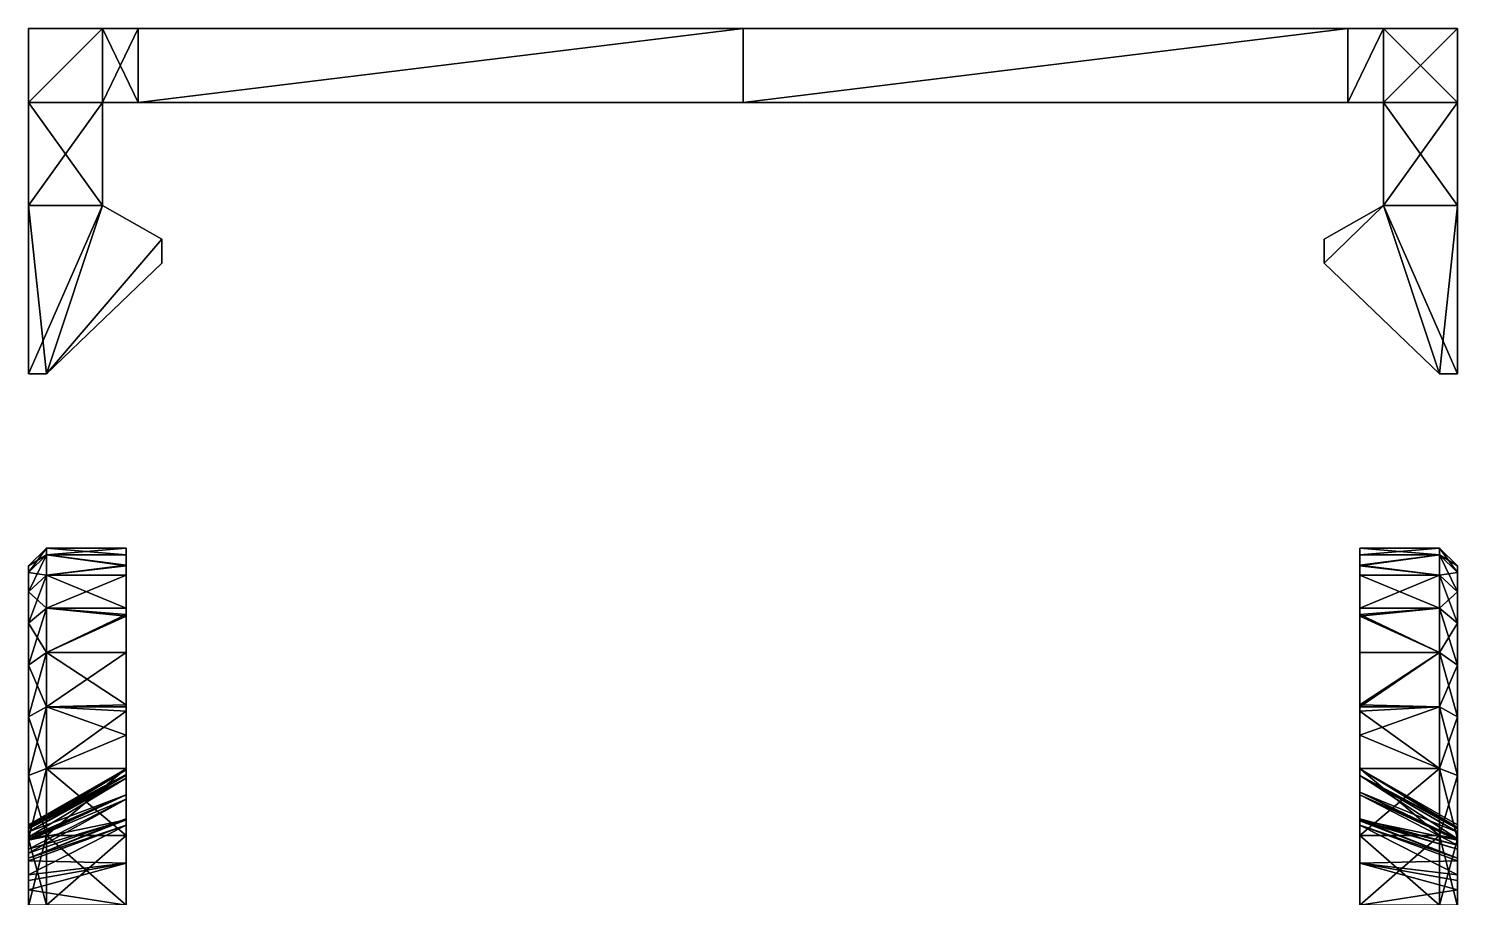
# Model space of a CAD drawing. Extents: x -12 to 12, y -22 to 14.7.
# Drawn here: x -12 to 12, y 0.13 to 14.73 of the extents above; entities that cross this region are included whole.
import ezdxf

# ---------------------------------------------------------------- set-up
doc = ezdxf.new("R2010")
doc.units = 0

msp = doc.modelspace()

# ---------------------------------------------------------------- linework, layer by layer
for points in [[(-10.76, 14.728, 6), (-10.76, 13.488, 6), (-12, 13.488, 6)], [(-10.76, 14.728, 6), (-12, 13.488, 6), (-12, 14.728, 6)], [(-12, 14.728, 9.596), (-10.76, 14.728, 9.596), (-10.76, 14.728, 6)], [(-12, 14.728, 9.596), (-10.76, 14.728, 6), (-12, 14.728, 6)], [(-12, 13.488, 9.596), (-10.76, 13.488, 9.596), (-10.76, 14.728, 9.596)], [(-12, 13.488, 9.596), (-10.76, 14.728, 9.596), (-12, 14.728, 9.596)], [(-12, 14.728, 9.596), (-12, 14.728, 6), (-12, 13.488, 6)], [(-12, 14.728, 9.596), (-12, 13.488, 6), (-12, 13.488, 9.596)], [(-10.76, 14.728, 9.596), (-10.76, 13.488, 9.596), (-10.16, 13.488, 9.596)], [(-10.76, 14.728, 9.596), (-10.16, 13.488, 9.596), (-10.16, 14.728, 9.596)], [(-10.76, 14.728, 6), (-10.76, 14.728, 9.596), (-10.16, 14.728, 9.596)], [(-10.76, 14.728, 6), (-10.16, 14.728, 9.596), (-10.16, 14.728, 6)], [(-10.16, 14.728, 6), (-10.16, 13.488, 6), (-10.76, 13.488, 6)], [(-10.16, 14.728, 6), (-10.76, 13.488, 6), (-10.76, 14.728, 6)], [(0, 14.728, 9.596), (-10.16, 14.728, 9.596), (-10.16, 14.728, 13)], [(0, 14.728, 9.596), (-10.16, 14.728, 13), (0, 14.728, 13)], [(0, 14.728, 9.596), (0, 14.728, 6), (-10.16, 14.728, 6)], [(0, 14.728, 9.596), (-10.16, 14.728, 6), (-10.16, 14.728, 9.596)], [(0, 14.728, 6), (0, 13.488, 6), (-10.16, 13.488, 6)], [(0, 14.728, 6), (-10.16, 13.488, 6), (-10.16, 14.728, 6)], [(0, 14.728, 13), (-10.16, 14.728, 13), (-10.16, 13.488, 13)], [(0, 14.728, 13), (-10.16, 13.488, 13), (0, 13.488, 13)], [(-10.16, 14.728, 13), (-10.16, 14.728, 9.596), (-10.16, 13.488, 9.596)], [(-10.16, 14.728, 13), (-10.16, 13.488, 9.596), (-10.16, 13.488, 13)], [(10.16, 14.728, 13), (10.16, 14.728, 9.596), (0, 14.728, 9.596)], [(10.16, 14.728, 13), (0, 14.728, 9.596), (0, 14.728, 13)], [(10.16, 14.728, 6), (10.16, 13.488, 6), (0, 13.488, 6)], [(10.16, 14.728, 6), (0, 13.488, 6), (0, 14.728, 6)], [(10.16, 14.728, 9.596), (10.16, 14.728, 6), (0, 14.728, 6)], [(10.16, 14.728, 9.596), (0, 14.728, 6), (0, 14.728, 9.596)], [(0, 13.488, 13), (10.16, 13.488, 13), (10.16, 14.728, 13)], [(0, 13.488, 13), (10.16, 14.728, 13), (0, 14.728, 13)], [(10.76, 14.728, 6), (10.76, 13.488, 6), (10.16, 13.488, 6)], [(10.76, 14.728, 6), (10.16, 13.488, 6), (10.16, 14.728, 6)], [(10.16, 14.728, 9.596), (10.76, 14.728, 9.596), (10.76, 14.728, 6)], [(10.16, 14.728, 9.596), (10.76, 14.728, 6), (10.16, 14.728, 6)], [(10.16, 13.488, 9.596), (10.76, 13.488, 9.596), (10.76, 14.728, 9.596)], [(10.16, 13.488, 9.596), (10.76, 14.728, 9.596), (10.16, 14.728, 9.596)], [(10.16, 13.488, 13), (10.16, 13.488, 9.596), (10.16, 14.728, 9.596)], [(10.16, 13.488, 13), (10.16, 14.728, 9.596), (10.16, 14.728, 13)], [(12, 14.728, 6), (12, 13.488, 6), (10.76, 13.488, 6)], [(12, 14.728, 6), (10.76, 13.488, 6), (10.76, 14.728, 6)], [(10.76, 14.728, 6), (10.76, 14.728, 9.596), (12, 14.728, 9.596)], [(10.76, 14.728, 6), (12, 14.728, 9.596), (12, 14.728, 6)], [(10.76, 14.728, 9.596), (10.76, 13.488, 9.596), (12, 13.488, 9.596)], [(10.76, 14.728, 9.596), (12, 13.488, 9.596), (12, 14.728, 9.596)], [(12, 13.488, 9.596), (12, 13.488, 6), (12, 14.728, 6)], [(12, 13.488, 9.596), (12, 14.728, 6), (12, 14.728, 9.596)], [(-10.76, 11.757, 9.596), (-10.76, 13.488, 9.596), (-12, 13.488, 9.596)], [(-10.76, 11.757, 9.596), (-12, 13.488, 9.596), (-12, 11.757, 9.596)], [(-10.76, 13.488, 6), (-10.76, 11.757, 6), (-12, 11.757, 6)], [(-10.76, 13.488, 6), (-12, 11.757, 6), (-12, 13.488, 6)], [(-12, 13.488, 9.596), (-12, 13.488, 6), (-12, 11.757, 6)], [(-12, 13.488, 9.596), (-12, 11.757, 6), (-12, 11.757, 9.596)], [(-10.16, 13.488, 9.596), (-10.76, 13.488, 9.596), (-10.76, 13.488, 6)], [(-10.16, 13.488, 9.596), (-10.76, 13.488, 6), (-10.16, 13.488, 6)], [(-10.76, 11.757, 9.596), (-10.76, 11.757, 6), (-10.76, 13.488, 6)], [(-10.76, 11.757, 9.596), (-10.76, 13.488, 6), (-10.76, 13.488, 9.596)], [(0, 13.488, 6), (0, 13.488, 9.596), (-10.16, 13.488, 9.596)], [(0, 13.488, 6), (-10.16, 13.488, 9.596), (-10.16, 13.488, 6)], [(-10.16, 13.488, 13), (-10.16, 13.488, 9.596), (0, 13.488, 9.596)], [(-10.16, 13.488, 13), (0, 13.488, 9.596), (0, 13.488, 13)], [(0, 13.488, 13), (0, 13.488, 9.596), (10.16, 13.488, 9.596)], [(0, 13.488, 13), (10.16, 13.488, 9.596), (10.16, 13.488, 13)], [(10.16, 13.488, 6), (10.16, 13.488, 9.596), (0, 13.488, 9.596)], [(10.16, 13.488, 6), (0, 13.488, 9.596), (0, 13.488, 6)], [(10.16, 13.488, 6), (10.76, 13.488, 6), (10.76, 13.488, 9.596)], [(10.16, 13.488, 6), (10.76, 13.488, 9.596), (10.16, 13.488, 9.596)], [(10.76, 13.488, 9.596), (10.76, 11.757, 9.596), (12, 11.757, 9.596)], [(10.76, 13.488, 9.596), (12, 11.757, 9.596), (12, 13.488, 9.596)], [(10.76, 11.757, 6), (10.76, 13.488, 6), (12, 13.488, 6)], [(10.76, 11.757, 6), (12, 13.488, 6), (12, 11.757, 6)], [(10.76, 11.757, 9.596), (10.76, 13.488, 9.596), (10.76, 13.488, 6)], [(10.76, 11.757, 9.596), (10.76, 13.488, 6), (10.76, 11.757, 6)], [(12, 13.488, 9.596), (12, 11.757, 9.596), (12, 11.757, 6)], [(12, 13.488, 9.596), (12, 11.757, 6), (12, 13.488, 6)], [(-10.76, 11.757, 9.596), (-12, 11.757, 9.596), (-12, 8.928, 9.596)], [(-10.76, 11.757, 9.596), (-12, 8.928, 9.596), (-11.7, 8.928, 9.596)], [(-12, 11.757, 9.596), (-12, 11.757, 6), (-12, 8.928, 6)], [(-12, 11.757, 9.596), (-12, 8.928, 6), (-12, 8.928, 9.596)], [(-12, 11.757, 6), (-10.76, 11.757, 6), (-11.7, 8.928, 6)], [(-12, 11.757, 6), (-11.7, 8.928, 6), (-12, 8.928, 6)], [(-9.76, 11.188, 9.596), (-10.76, 11.757, 9.596), (-11.7, 8.928, 9.596)], [(-11.7, 8.928, 6), (-10.76, 11.757, 6), (-9.76, 11.188, 6)], [(-10.76, 11.757, 6), (-10.76, 11.757, 9.596), (-9.76, 11.188, 9.596)], [(-10.76, 11.757, 6), (-9.76, 11.188, 9.596), (-9.76, 11.188, 6)], [(9.76, 11.188, 6), (9.76, 11.188, 9.596), (10.76, 11.757, 9.596)], [(9.76, 11.188, 6), (10.76, 11.757, 9.596), (10.76, 11.757, 6)], [(9.76, 10.788, 6), (9.76, 11.188, 6), (10.76, 11.757, 6)], [(9.76, 10.788, 6), (10.76, 11.757, 6), (11.7, 8.928, 6)], [(10.76, 11.757, 9.596), (9.76, 11.188, 9.596), (9.76, 10.788, 9.596)], [(10.76, 11.757, 9.596), (9.76, 10.788, 9.596), (11.7, 8.928, 9.596)], [(10.76, 11.757, 6), (12, 11.757, 6), (12, 8.928, 6)], [(10.76, 11.757, 6), (12, 8.928, 6), (11.7, 8.928, 6)], [(12, 11.757, 9.596), (10.76, 11.757, 9.596), (11.7, 8.928, 9.596)], [(12, 11.757, 9.596), (11.7, 8.928, 9.596), (12, 8.928, 9.596)], [(12, 11.757, 6), (12, 11.757, 9.596), (12, 8.928, 9.596)], [(12, 11.757, 6), (12, 8.928, 9.596), (12, 8.928, 6)], [(-9.76, 11.188, 9.596), (-11.7, 8.928, 9.596), (-9.76, 10.788, 9.596)], [(-11.7, 8.928, 6), (-9.76, 11.188, 6), (-9.76, 10.788, 6)], [(-9.76, 11.188, 6), (-9.76, 11.188, 9.596), (-9.76, 10.788, 9.596)], [(-9.76, 11.188, 6), (-9.76, 10.788, 9.596), (-9.76, 10.788, 6)], [(9.76, 11.188, 9.596), (9.76, 11.188, 6), (9.76, 10.788, 6)], [(9.76, 11.188, 9.596), (9.76, 10.788, 6), (9.76, 10.788, 9.596)], [(-11.7, 8.928, 9.596), (-11.7, 8.928, 6), (-9.76, 10.788, 6)], [(-11.7, 8.928, 9.596), (-9.76, 10.788, 6), (-9.76, 10.788, 9.596)], [(9.76, 10.788, 9.596), (9.76, 10.788, 6), (11.7, 8.928, 6)], [(9.76, 10.788, 9.596), (11.7, 8.928, 6), (11.7, 8.928, 9.596)], [(-11.7, 8.928, 6), (-11.7, 8.928, 9.596), (-12, 8.928, 9.596)], [(-11.7, 8.928, 6), (-12, 8.928, 9.596), (-12, 8.928, 6)], [(11.7, 8.928, 9.596), (11.7, 8.928, 6), (12, 8.928, 6)], [(11.7, 8.928, 9.596), (12, 8.928, 6), (12, 8.928, 9.596)], [(-12, 5.7, 7.833), (-11.701, 6, 7.833), (-11.701, 5.885, 6.663)], [(-11.701, 6, 7.833), (-12, 5.7, 7.833), (-12, 5.591, 8.945)], [(-11.701, 6, 7.833), (-12, 5.591, 8.945), (-11.701, 5.885, 9.004)], [(-12, 5.591, 6.721), (-11.701, 5.885, 6.663), (-11.701, 5.543, 5.537)], [(-12, 5.7, 7.833), (-11.701, 5.885, 6.663), (-12, 5.591, 6.721)], [(-11.701, 5.885, 9.004), (-12, 5.591, 8.945), (-12, 5.266, 10.015)], [(-11.701, 5.885, 9.004), (-12, 5.266, 10.015), (-11.701, 5.543, 10.129)], [(-11.701, 5.885, 6.663), (-11.701, 6, 7.833), (-10.36, 5.885, 6.663)], [(-11.701, 6, 7.833), (-10.36, 6, 7.833), (-10.36, 5.885, 6.663)], [(-10.36, 6, 7.833), (-11.701, 6, 7.833), (-11.701, 5.885, 9.004)], [(-10.36, 6, 7.833), (-11.701, 5.885, 9.004), (-10.36, 5.885, 9.004)], [(-10.36, 5.885, 6.663), (-10.36, 5.704, 6.067), (-11.701, 5.885, 6.663)], [(-11.701, 5.885, 6.663), (-10.36, 5.704, 6.067), (-11.701, 5.543, 5.537)], [(-11.701, 5.543, 10.129), (-10.36, 5.71, 9.581), (-11.701, 5.885, 9.004)], [(-11.701, 5.885, 9.004), (-10.36, 5.71, 9.581), (-10.36, 5.885, 9.004)], [(-10.36, 4.856, 7.833), (-10.36, 5.885, 6.663), (-10.36, 6, 7.833)], [(-10.36, 6, 7.833), (-10.36, 5.885, 9.004), (-10.36, 4.856, 7.833)], [(-10.36, 5.704, 6.067), (-10.36, 5.885, 6.663), (-10.36, 4.856, 7.833)], [(-10.36, 5.885, 9.004), (-10.36, 5.71, 9.581), (-10.36, 4.856, 7.833)], [(10.36, 5.885, 6.663), (10.36, 6, 7.833), (11.701, 5.885, 6.663)], [(11.701, 5.885, 6.663), (10.36, 6, 7.833), (11.701, 6, 7.833)], [(10.36, 6, 7.833), (10.36, 4.856, 7.833), (10.36, 5.885, 9.004)], [(10.36, 6, 7.833), (10.36, 5.885, 6.663), (10.36, 4.856, 7.833)], [(10.36, 5.885, 9.004), (11.701, 5.885, 9.004), (11.701, 6, 7.833)], [(10.36, 5.885, 9.004), (11.701, 6, 7.833), (10.36, 6, 7.833)], [(10.36, 4.856, 7.833), (10.36, 5.71, 9.581), (10.36, 5.885, 9.004)], [(10.36, 5.885, 9.004), (10.36, 5.71, 9.581), (11.701, 5.885, 9.004)], [(11.701, 5.885, 9.004), (10.36, 5.71, 9.581), (11.701, 5.543, 10.129)], [(11.701, 5.543, 5.537), (10.36, 5.704, 6.067), (11.701, 5.885, 6.663)], [(10.36, 5.704, 6.067), (10.36, 5.885, 6.663), (11.701, 5.885, 6.663)], [(10.36, 4.856, 7.833), (10.36, 5.885, 6.663), (10.36, 5.704, 6.067)], [(12, 5.7, 7.833), (11.701, 6, 7.833), (11.701, 5.885, 9.004)], [(11.701, 6, 7.833), (12, 5.7, 7.833), (12, 5.591, 6.721)], [(11.701, 6, 7.833), (12, 5.591, 6.721), (11.701, 5.885, 6.663)], [(12, 5.7, 7.833), (11.701, 5.885, 9.004), (12, 5.591, 8.945)], [(12, 5.591, 8.945), (11.701, 5.885, 9.004), (11.701, 5.543, 10.129)], [(11.701, 5.885, 6.663), (12, 5.591, 6.721), (12, 5.266, 5.652)], [(11.701, 5.885, 6.663), (12, 5.266, 5.652), (11.701, 5.543, 5.537)], [(-12, 5.7, 7.833), (-12, 5.591, 6.721), (-12, 2.942, 7.248)], [(-12, 5.7, 7.833), (-12, 2.942, 7.248), (-12, 3, 7.833)], [(-12, 5.7, 7.833), (-12, 3, 7.833), (-12, 2.942, 8.419)], [(-12, 5.7, 7.833), (-12, 2.942, 8.419), (-12, 5.591, 8.945)], [(-12, 5.591, 6.721), (-11.701, 5.543, 5.537), (-12, 5.266, 5.652)], [(-12, 5.591, 6.721), (-12, 5.266, 5.652), (-12, 2.772, 6.685)], [(-12, 5.591, 6.721), (-12, 2.772, 6.685), (-12, 2.942, 7.248)], [(-12, 5.591, 8.945), (-12, 2.942, 8.419), (-12, 2.772, 8.981)], [(-12, 5.591, 8.945), (-12, 2.772, 8.981), (-12, 5.266, 10.015)], [(-12, 5.266, 5.652), (-11.701, 5.543, 5.537), (-11.701, 4.989, 4.5)], [(-11.701, 5.543, 10.129), (-12, 5.266, 10.015), (-12, 4.739, 11)], [(-11.701, 5.543, 10.129), (-12, 4.739, 11), (-11.701, 4.989, 11.167)], [(-10.36, 5.543, 10.129), (-10.36, 5.71, 9.581), (-11.701, 5.543, 10.129)], [(-11.701, 5.543, 5.537), (-10.36, 5.704, 6.067), (-10.36, 5.543, 5.537)], [(-10.36, 4.989, 4.5), (-11.701, 4.989, 4.5), (-11.701, 5.543, 5.537)], [(-10.36, 4.989, 4.5), (-11.701, 5.543, 5.537), (-10.36, 5.543, 5.537)], [(-10.36, 5.543, 10.129), (-11.701, 5.543, 10.129), (-11.701, 4.989, 11.167)], [(-10.36, 5.543, 10.129), (-11.701, 4.989, 11.167), (-10.36, 4.989, 11.167)], [(-10.36, 4.856, 9.581), (-10.36, 4.856, 7.833), (-10.36, 5.71, 9.581)], [(-10.36, 5.71, 9.581), (-10.36, 5.543, 10.129), (-10.36, 4.856, 9.581)], [(-10.36, 4.682, 6.067), (-10.36, 5.543, 5.537), (-10.36, 5.704, 6.067)], [(-10.36, 4.682, 6.067), (-10.36, 5.704, 6.067), (-10.36, 4.856, 7.833)], [(-10.36, 4.989, 4.5), (-10.36, 5.543, 5.537), (-10.36, 4.682, 6.067)], [(-10.36, 4.989, 11.167), (-10.36, 4.856, 9.581), (-10.36, 5.543, 10.129)], [(10.36, 4.856, 9.581), (10.36, 5.71, 9.581), (10.36, 4.856, 7.833)], [(10.36, 5.71, 9.581), (10.36, 5.543, 10.129), (11.701, 5.543, 10.129)], [(10.36, 4.856, 9.581), (10.36, 5.543, 10.129), (10.36, 5.71, 9.581)], [(10.36, 5.543, 5.537), (10.36, 5.704, 6.067), (11.701, 5.543, 5.537)], [(10.36, 4.682, 6.067), (10.36, 4.856, 7.833), (10.36, 5.704, 6.067)], [(10.36, 5.704, 6.067), (10.36, 5.543, 5.537), (10.36, 4.682, 6.067)], [(10.36, 4.989, 11.167), (10.36, 5.543, 10.129), (10.36, 4.856, 9.581)], [(10.36, 4.682, 6.067), (10.36, 5.543, 5.537), (10.36, 4.989, 4.5)], [(10.36, 4.989, 11.167), (11.701, 4.989, 11.167), (11.701, 5.543, 10.129)], [(10.36, 4.989, 11.167), (11.701, 5.543, 10.129), (10.36, 5.543, 10.129)], [(10.36, 5.543, 5.537), (11.701, 5.543, 5.537), (11.701, 4.989, 4.5)], [(10.36, 5.543, 5.537), (11.701, 4.989, 4.5), (10.36, 4.989, 4.5)], [(12, 5.591, 8.945), (11.701, 5.543, 10.129), (12, 5.266, 10.015)], [(12, 5.266, 10.015), (11.701, 5.543, 10.129), (11.701, 4.989, 11.167)], [(11.701, 5.543, 5.537), (12, 5.266, 5.652), (12, 4.739, 4.667)], [(11.701, 5.543, 5.537), (12, 4.739, 4.667), (11.701, 4.989, 4.5)], [(12, 5.7, 7.833), (12, 5.591, 8.945), (12, 2.942, 8.419)], [(12, 5.7, 7.833), (12, 2.942, 8.419), (12, 3, 7.833)], [(12, 5.7, 7.833), (12, 3, 7.833), (12, 2.942, 7.248)], [(12, 5.7, 7.833), (12, 2.942, 7.248), (12, 5.591, 6.721)], [(12, 5.591, 8.945), (12, 5.266, 10.015), (12, 2.772, 8.981)], [(12, 5.591, 8.945), (12, 2.772, 8.981), (12, 2.942, 8.419)], [(12, 5.591, 6.721), (12, 2.942, 7.248), (12, 2.772, 6.685)], [(12, 5.591, 6.721), (12, 2.772, 6.685), (12, 5.266, 5.652)], [(-12, 5.266, 5.652), (-11.701, 4.989, 4.5), (-12, 4.739, 4.667)], [(-12, 5.266, 5.652), (-12, 4.739, 4.667), (-12, 2.494, 6.167)], [(-12, 5.266, 5.652), (-12, 2.494, 6.167), (-12, 2.772, 6.685)], [(-12, 5.266, 10.015), (-12, 2.772, 8.981), (-12, 2.494, 9.5)], [(-12, 5.266, 10.015), (-12, 2.494, 9.5), (-12, 4.739, 11)], [(12, 5.266, 10.015), (11.701, 4.989, 11.167), (12, 4.739, 11)], [(12, 5.266, 10.015), (12, 4.739, 11), (12, 2.494, 9.5)], [(12, 5.266, 10.015), (12, 2.494, 9.5), (12, 2.772, 8.981)], [(12, 5.266, 5.652), (12, 2.772, 6.685), (12, 2.494, 6.167)], [(12, 5.266, 5.652), (12, 2.494, 6.167), (12, 4.739, 4.667)], [(-12, 4.739, 4.667), (-11.701, 4.989, 4.5), (-11.701, 4.243, 3.591)], [(-11.701, 4.989, 11.167), (-12, 4.739, 11), (-12, 4.031, 11.864)], [(-11.701, 4.989, 11.167), (-12, 4.031, 11.864), (-11.701, 4.243, 12.076)], [(-10.36, 4.989, 4.5), (-10.36, 4.882, 4.369), (-11.701, 4.989, 4.5)], [(-11.701, 4.989, 4.5), (-10.36, 4.882, 4.369), (-11.701, 4.243, 3.591)], [(-10.36, 4.989, 11.167), (-11.701, 4.989, 11.167), (-10.36, 4.856, 11.329)], [(-10.36, 4.856, 11.329), (-11.701, 4.989, 11.167), (-10.36, 4.855, 11.33)], [(-11.701, 4.989, 11.167), (-11.701, 4.243, 12.076), (-10.36, 4.855, 11.33)], [(-11.701, 4.243, 3.591), (-10.36, 4.882, 4.369), (-10.36, 4.243, 3.591)], [(-10.36, 4.243, 12.076), (-10.36, 4.855, 11.33), (-11.701, 4.243, 12.076)], [(-10.36, 4.882, 4.369), (-10.36, 4.989, 4.5), (-10.36, 4.682, 6.067)], [(-10.36, 4.856, 11.329), (-10.36, 4.856, 9.581), (-10.36, 4.989, 11.167)], [(-10.36, 4.167, 4.369), (-10.36, 4.882, 4.369), (-10.36, 4.682, 6.067)], [(-10.36, 4.167, 4.369), (-10.36, 4.243, 3.591), (-10.36, 4.882, 4.369)], [(-10.36, 4.682, 6.067), (-10.36, 4.856, 7.833), (-10.36, 2.179, 7.125)], [(-10.36, 2.179, 7.125), (-10.36, 4.856, 7.833), (-10.36, 2.194, 7.224)], [(-10.36, 4.856, 7.833), (-10.36, 2.291, 7.833), (-10.36, 2.194, 7.224)], [(-10.36, 1.452, 9.581), (-10.36, 1.782, 9.251), (-10.36, 4.856, 9.581)], [(-10.36, 1.782, 9.251), (-10.36, 1.853, 9.18), (-10.36, 4.856, 9.581)], [(-10.36, 1.853, 9.18), (-10.36, 2.133, 8.63), (-10.36, 4.856, 9.581)], [(-10.36, 4.856, 9.581), (-10.36, 2.133, 8.63), (-10.36, 4.856, 7.833)], [(-10.36, 2.133, 8.63), (-10.36, 2.179, 8.541), (-10.36, 4.856, 7.833)], [(-10.36, 2.291, 7.833), (-10.36, 4.856, 7.833), (-10.36, 2.275, 7.932)], [(-10.36, 4.856, 7.833), (-10.36, 2.179, 8.541), (-10.36, 2.275, 7.932)], [(-10.36, 4.856, 9.581), (-10.36, 4.856, 11.329), (-10.36, 1.452, 9.581)], [(-10.36, 4.856, 11.329), (-10.36, 4.855, 11.33), (-10.36, 1.452, 9.581)], [(-10.36, -1.046, 11.33), (-10.36, -0.708, 10.012), (-10.36, 4.855, 11.33)], [(-10.36, -0.708, 10.012), (-10.36, 0, 10.124), (-10.36, 4.855, 11.33)], [(-10.36, 0, 10.124), (-10.36, 0.708, 10.012), (-10.36, 4.855, 11.33)], [(-10.36, 0.708, 10.012), (-10.36, 1.346, 9.687), (-10.36, 4.855, 11.33)], [(-10.36, 1.346, 9.687), (-10.36, 1.452, 9.581), (-10.36, 4.855, 11.33)], [(-10.36, 4.855, 11.33), (-10.36, 4.243, 12.076), (-10.36, -1.046, 11.33)], [(10.36, 4.856, 11.329), (10.36, 4.989, 11.167), (10.36, 4.856, 9.581)], [(10.36, 4.882, 4.369), (10.36, 4.682, 6.067), (10.36, 4.989, 4.5)], [(10.36, 4.989, 11.167), (10.36, 4.856, 11.329), (11.701, 4.989, 11.167)], [(11.701, 4.989, 11.167), (10.36, 4.856, 11.329), (11.701, 4.243, 12.076)], [(10.36, 4.989, 4.5), (11.701, 4.989, 4.5), (10.36, 4.882, 4.369)], [(11.701, 4.243, 3.591), (10.36, 4.882, 4.369), (11.701, 4.989, 4.5)], [(10.36, 4.167, 4.369), (10.36, 4.682, 6.067), (10.36, 4.882, 4.369)], [(10.36, 4.243, 3.591), (10.36, 4.882, 4.369), (11.701, 4.243, 3.591)], [(10.36, 4.167, 4.369), (10.36, 4.882, 4.369), (10.36, 4.243, 3.591)], [(10.36, 1.452, 9.581), (10.36, 4.856, 9.581), (10.36, 1.853, 9.18)], [(10.36, 1.853, 9.18), (10.36, 4.856, 9.581), (10.36, 1.899, 9.091)], [(10.36, 1.899, 9.091), (10.36, 4.856, 9.581), (10.36, 2.179, 8.541)], [(10.36, 4.856, 9.581), (10.36, 4.856, 7.833), (10.36, 2.179, 8.541)], [(10.36, 4.856, 7.833), (10.36, 2.291, 7.833), (10.36, 2.179, 8.541)], [(10.36, 4.682, 6.067), (10.36, 2.179, 7.125), (10.36, 4.856, 7.833)], [(10.36, 2.291, 7.833), (10.36, 4.856, 7.833), (10.36, 2.179, 7.125)], [(10.36, 4.856, 9.581), (10.36, 1.452, 9.581), (10.36, 4.856, 11.329)], [(10.36, 4.855, 11.33), (10.36, 4.856, 11.329), (10.36, 1.452, 9.581)], [(10.36, 4.856, 11.329), (10.36, 4.855, 11.33), (11.701, 4.243, 12.076)], [(10.36, -1.046, 11.33), (10.36, 4.855, 11.33), (10.36, -0.708, 10.012)], [(10.36, -0.708, 10.012), (10.36, 4.855, 11.33), (10.36, 0, 10.124)], [(10.36, 0, 10.124), (10.36, 4.855, 11.33), (10.36, 0.708, 10.012)], [(10.36, 0.708, 10.012), (10.36, 4.855, 11.33), (10.36, 1.346, 9.687)], [(10.36, 1.346, 9.687), (10.36, 4.855, 11.33), (10.36, 1.417, 9.616)], [(10.36, 1.417, 9.616), (10.36, 4.855, 11.33), (10.36, 1.452, 9.581)], [(10.36, 4.855, 11.33), (10.36, 4.243, 12.076), (11.701, 4.243, 12.076)], [(10.36, 4.855, 11.33), (10.36, -1.046, 11.33), (10.36, 4.243, 12.076)], [(12, 4.739, 11), (11.701, 4.989, 11.167), (11.701, 4.243, 12.076)], [(11.701, 4.989, 4.5), (12, 4.739, 4.667), (12, 4.031, 3.803)], [(11.701, 4.989, 4.5), (12, 4.031, 3.803), (11.701, 4.243, 3.591)], [(-12, 4.739, 4.667), (-11.701, 4.243, 3.591), (-12, 4.031, 3.803)], [(-12, 4.739, 4.667), (-12, 4.031, 3.803), (-12, 2.121, 5.712)], [(-12, 4.739, 4.667), (-12, 2.121, 5.712), (-12, 2.494, 6.167)], [(-12, 4.739, 11), (-12, 2.494, 9.5), (-12, 2.121, 9.955)], [(-12, 4.739, 11), (-12, 2.121, 9.955), (-12, 4.031, 11.864)], [(-10.36, 4.682, 6.067), (-10.36, 1.434, 6.067), (-10.36, 4.167, 4.369)], [(-10.36, 1.434, 6.067), (-10.36, 4.682, 6.067), (-10.36, 1.853, 6.487)], [(-10.36, 1.853, 6.487), (-10.36, 4.682, 6.067), (-10.36, 2.179, 7.125)], [(10.36, 1.434, 6.067), (10.36, 1.853, 6.487), (10.36, 4.682, 6.067)], [(10.36, 1.853, 6.487), (10.36, 2.179, 7.125), (10.36, 4.682, 6.067)], [(10.36, 4.682, 6.067), (10.36, 4.167, 4.369), (10.36, 1.434, 6.067)], [(12, 4.739, 11), (11.701, 4.243, 12.076), (12, 4.031, 11.864)], [(12, 4.739, 11), (12, 4.031, 11.864), (12, 2.121, 9.955)], [(12, 4.739, 11), (12, 2.121, 9.955), (12, 2.494, 9.5)], [(12, 4.739, 4.667), (12, 2.494, 6.167), (12, 2.121, 5.712)], [(12, 4.739, 4.667), (12, 2.121, 5.712), (12, 4.031, 3.803)], [(-12, 4.031, 3.803), (-11.701, 4.243, 3.591), (-11.701, 3.333, 2.844)], [(-11.701, 4.243, 12.076), (-12, 4.031, 11.864), (-12, 3.167, 12.573)], [(-11.701, 4.243, 12.076), (-12, 3.167, 12.573), (-11.701, 3.333, 12.822)], [(-10.36, 4.243, 3.591), (-10.36, 3.366, 2.871), (-11.701, 4.243, 3.591)], [(-11.701, 3.333, 2.844), (-11.701, 4.243, 3.591), (-10.36, 3.366, 2.871)], [(-10.36, 4.243, 12.076), (-11.701, 4.243, 12.076), (-11.701, 3.333, 12.822)], [(-10.36, 4.243, 12.076), (-11.701, 3.333, 12.822), (-10.36, 3.333, 12.822)], [(-10.36, 4.243, 12.076), (-10.36, 3.333, 12.822), (-10.36, -1.046, 11.33)], [(-10.36, 4.167, 4.369), (-10.36, 3.366, 2.871), (-10.36, 4.243, 3.591)], [(-10.36, 4.167, 4.369), (-10.36, -1.735, 4.369), (-10.36, 3.366, 2.871)], [(-10.36, -1.735, 4.369), (-10.36, 4.167, 4.369), (-10.36, -0.708, 5.655)], [(-10.36, -0.708, 5.655), (-10.36, 4.167, 4.369), (-10.36, 0, 5.543)], [(-10.36, 0, 5.543), (-10.36, 4.167, 4.369), (-10.36, 0.708, 5.655)], [(-10.36, 1.434, 6.067), (-10.36, 1.346, 5.98), (-10.36, 4.167, 4.369)], [(-10.36, 4.167, 4.369), (-10.36, 1.346, 5.98), (-10.36, 0.708, 5.655)], [(10.36, 4.243, 12.076), (10.36, -1.046, 11.33), (10.36, 3.333, 12.822)], [(11.701, 3.333, 2.844), (10.36, 3.366, 2.871), (11.701, 4.243, 3.591)], [(10.36, 3.366, 2.871), (10.36, 4.243, 3.591), (11.701, 4.243, 3.591)], [(10.36, 4.167, 4.369), (10.36, 4.243, 3.591), (10.36, 3.366, 2.871)], [(10.36, 3.333, 12.822), (11.701, 3.333, 12.822), (11.701, 4.243, 12.076)], [(10.36, 3.333, 12.822), (11.701, 4.243, 12.076), (10.36, 4.243, 12.076)], [(10.36, -1.735, 4.369), (10.36, -0.708, 5.655), (10.36, 4.167, 4.369)], [(10.36, -0.708, 5.655), (10.36, 0, 5.543), (10.36, 4.167, 4.369)], [(10.36, 0, 5.543), (10.36, 0.708, 5.655), (10.36, 4.167, 4.369)], [(10.36, 1.434, 6.067), (10.36, 4.167, 4.369), (10.36, 1.346, 5.98)], [(10.36, 4.167, 4.369), (10.36, 0.708, 5.655), (10.36, 1.346, 5.98)], [(10.36, 4.167, 4.369), (10.36, 3.366, 2.871), (10.36, -1.735, 4.369)], [(12, 4.031, 11.864), (11.701, 4.243, 12.076), (11.701, 3.333, 12.822)], [(11.701, 4.243, 3.591), (12, 4.031, 3.803), (12, 3.167, 3.094)], [(11.701, 4.243, 3.591), (12, 3.167, 3.094), (11.701, 3.333, 2.844)], [(-12, 4.031, 3.803), (-11.701, 3.333, 2.844), (-12, 3.167, 3.094)], [(-12, 4.031, 3.803), (-12, 3.167, 3.094), (-12, 1.667, 5.339)], [(-12, 4.031, 3.803), (-12, 1.667, 5.339), (-12, 2.121, 5.712)], [(-12, 4.031, 11.864), (-12, 2.121, 9.955), (-12, 1.667, 10.328)], [(-12, 4.031, 11.864), (-12, 1.667, 10.328), (-12, 3.167, 12.573)], [(12, 4.031, 11.864), (11.701, 3.333, 12.822), (12, 3.167, 12.573)], [(12, 4.031, 11.864), (12, 3.167, 12.573), (12, 1.667, 10.328)], [(12, 4.031, 11.864), (12, 1.667, 10.328), (12, 2.121, 9.955)], [(12, 4.031, 3.803), (12, 2.121, 5.712), (12, 1.667, 5.339)], [(12, 4.031, 3.803), (12, 1.667, 5.339), (12, 3.167, 3.094)], [(-10.36, 3.333, 2.844), (-11.701, 3.333, 2.844), (-10.36, 3.366, 2.871)], [(-10.36, 3.366, 2.871), (-10.36, -1.735, 4.369), (-10.36, 3.333, 2.844)], [(10.36, 3.333, 2.844), (10.36, 3.366, 2.871), (11.701, 3.333, 2.844)], [(10.36, 3.366, 2.871), (10.36, 3.333, 2.844), (10.36, -1.735, 4.369)], [(-12, 3.167, 3.094), (-11.701, 3.333, 2.844), (-11.701, 2.296, 2.29)], [(-11.701, 3.333, 12.822), (-12, 3.167, 12.573), (-12, 2.181, 13.099)], [(-11.701, 3.333, 12.822), (-12, 2.181, 13.099), (-11.701, 2.296, 13.377)], [(-12, 3.167, 3.094), (-11.701, 2.296, 2.29), (-12, 2.181, 2.567)], [(-12, 3.167, 3.094), (-12, 2.181, 2.567), (-12, 1.148, 5.062)], [(-12, 3.167, 3.094), (-12, 1.148, 5.062), (-12, 1.667, 5.339)], [(-12, 3.167, 12.573), (-12, 1.667, 10.328), (-12, 1.148, 10.605)], [(-12, 3.167, 12.573), (-12, 1.148, 10.605), (-12, 2.181, 13.099)], [(-10.36, 3.333, 2.844), (-10.36, 3.258, 2.804), (-11.701, 3.333, 2.844)], [(-11.701, 3.333, 2.844), (-10.36, 3.258, 2.804), (-11.701, 2.296, 2.29)], [(-11.701, 2.296, 13.377), (-10.36, 2.855, 13.078), (-11.701, 3.333, 12.822)], [(-11.701, 3.333, 12.822), (-10.36, 2.855, 13.078), (-10.36, 3.333, 12.822)], [(-11.701, 2.296, 2.29), (-10.36, 3.258, 2.804), (-10.36, 2.296, 2.29)], [(-10.36, -1.735, 4.369), (-10.36, 3.258, 2.804), (-10.36, 3.333, 2.844)], [(-10.36, 3.333, 12.822), (-10.36, 2.855, 13.078), (-10.36, -1.046, 11.33)], [(-10.36, 3.258, 2.804), (-10.36, -2.572, 2.804), (-10.36, 2.296, 2.29)], [(-10.36, -2.572, 2.804), (-10.36, 3.258, 2.804), (-10.36, -1.735, 4.369)], [(10.36, 3.333, 12.822), (10.36, -1.046, 11.33), (10.36, 2.855, 13.078)], [(10.36, 3.333, 2.844), (10.36, 3.258, 2.804), (10.36, -1.735, 4.369)], [(10.36, 3.333, 12.822), (10.36, 2.855, 13.078), (11.701, 3.333, 12.822)], [(11.701, 3.333, 12.822), (10.36, 2.855, 13.078), (11.701, 2.296, 13.377)], [(10.36, 3.333, 2.844), (11.701, 3.333, 2.844), (10.36, 3.258, 2.804)], [(11.701, 2.296, 2.29), (10.36, 3.258, 2.804), (11.701, 3.333, 2.844)], [(10.36, -1.735, 4.369), (10.36, 3.258, 2.804), (10.36, -2.572, 2.804)], [(10.36, 2.296, 2.29), (10.36, 3.258, 2.804), (11.701, 2.296, 2.29)], [(10.36, 3.258, 2.804), (10.36, 2.296, 2.29), (10.36, -2.572, 2.804)], [(12, 3.167, 12.573), (11.701, 3.333, 12.822), (11.701, 2.296, 13.377)], [(11.701, 3.333, 2.844), (12, 3.167, 3.094), (12, 2.181, 2.567)], [(11.701, 3.333, 2.844), (12, 2.181, 2.567), (11.701, 2.296, 2.29)], [(12, 3.167, 12.573), (11.701, 2.296, 13.377), (12, 2.181, 13.099)], [(12, 3.167, 12.573), (12, 2.181, 13.099), (12, 1.148, 10.605)], [(12, 3.167, 12.573), (12, 1.148, 10.605), (12, 1.667, 10.328)], [(12, 3.167, 3.094), (12, 1.667, 5.339), (12, 1.148, 5.062)], [(12, 3.167, 3.094), (12, 1.148, 5.062), (12, 2.181, 2.567)], [(-12, 2.942, 7.248), (-12, 1.306, 7.574), (-12, 3, 7.833)], [(-12, 1.306, 7.574), (-12, 1.329, 7.716), (-12, 3, 7.833)], [(-12, 1.329, 7.716), (-12, 1.347, 7.833), (-12, 3, 7.833)], [(-12, 3, 7.833), (-12, 1.347, 7.833), (-12, 2.942, 8.419)], [(-12, 2.772, 6.685), (-12, 1.233, 7.323), (-12, 2.942, 7.248)], [(-12, 1.233, 7.323), (-12, 1.281, 7.417), (-12, 2.942, 7.248)], [(-12, 1.281, 7.417), (-12, 1.306, 7.574), (-12, 2.942, 7.248)], [(-12, 1.347, 7.833), (-12, 1.306, 8.093), (-12, 2.942, 8.419)], [(-12, 2.942, 8.419), (-12, 1.306, 8.093), (-12, 2.772, 8.981)], [(12, 3, 7.833), (12, 2.942, 8.419), (12, 1.347, 7.833)], [(12, 1.306, 7.574), (12, 2.942, 7.248), (12, 3, 7.833)], [(12, 1.306, 7.574), (12, 3, 7.833), (12, 1.347, 7.833)], [(12, 2.942, 8.419), (12, 1.306, 8.093), (12, 1.347, 7.833)], [(12, 2.942, 8.419), (12, 2.772, 8.981), (12, 1.306, 8.093)], [(12, 2.772, 6.685), (12, 2.942, 7.248), (12, 1.233, 7.323)], [(12, 1.233, 7.323), (12, 2.942, 7.248), (12, 1.281, 7.417)], [(12, 2.942, 7.248), (12, 1.306, 7.574), (12, 1.281, 7.417)], [(-12, 2.772, 8.981), (-12, 1.233, 8.344), (-12, 2.494, 9.5)], [(-12, 1.306, 8.093), (-12, 1.3, 8.132), (-12, 2.772, 8.981)], [(-12, 1.3, 8.132), (-12, 1.281, 8.25), (-12, 2.772, 8.981)], [(-12, 1.281, 8.25), (-12, 1.233, 8.344), (-12, 2.772, 8.981)], [(-12, 1.233, 7.323), (-12, 2.772, 6.685), (-12, 2.494, 6.167)], [(-10.36, 2.296, 13.377), (-10.36, 2.855, 13.078), (-11.701, 2.296, 13.377)], [(-10.36, 2.855, 13.078), (-10.36, -1.046, 13.078), (-10.36, -1.046, 11.33)], [(-10.36, 2.855, 13.078), (-10.36, 2.296, 13.377), (-10.36, -1.046, 13.078)], [(10.36, -1.046, 11.33), (10.36, -1.046, 13.078), (10.36, 2.855, 13.078)], [(10.36, 2.855, 13.078), (10.36, -1.046, 13.078), (10.36, 2.296, 13.377)], [(10.36, 2.855, 13.078), (10.36, 2.296, 13.377), (11.701, 2.296, 13.377)], [(12, 1.306, 8.093), (12, 2.772, 8.981), (12, 1.281, 8.25)], [(12, 2.772, 8.981), (12, 1.233, 8.344), (12, 1.281, 8.25)], [(12, 2.772, 8.981), (12, 2.494, 9.5), (12, 1.233, 8.344)], [(12, 1.114, 7.089), (12, 2.494, 6.167), (12, 2.772, 6.685)], [(12, 1.114, 7.089), (12, 2.772, 6.685), (12, 1.233, 7.323)], [(-12, 2.121, 5.712), (-12, 0.941, 6.892), (-12, 2.494, 6.167)], [(-12, 1.114, 7.089), (-12, 2.494, 6.167), (-12, 1.09, 7.041)], [(-12, 0.941, 6.892), (-12, 1.09, 7.041), (-12, 2.494, 6.167)], [(-12, 2.494, 9.5), (-12, 1.114, 8.578), (-12, 2.121, 9.955)], [(-12, 1.233, 8.344), (-12, 1.144, 8.519), (-12, 2.494, 9.5)], [(-12, 1.144, 8.519), (-12, 1.114, 8.578), (-12, 2.494, 9.5)], [(-12, 1.233, 7.323), (-12, 2.494, 6.167), (-12, 1.114, 7.089)], [(12, 1.233, 8.344), (12, 2.494, 9.5), (12, 1.227, 8.356)], [(12, 2.494, 9.5), (12, 1.114, 8.578), (12, 1.227, 8.356)], [(12, 2.494, 9.5), (12, 2.121, 9.955), (12, 1.114, 8.578)], [(12, 2.121, 5.712), (12, 2.494, 6.167), (12, 0.941, 6.892)], [(12, 1.114, 7.089), (12, 1.09, 7.041), (12, 2.494, 6.167)], [(12, 2.494, 6.167), (12, 1.09, 7.041), (12, 0.941, 6.892)], [(-12, 2.181, 2.567), (-11.701, 2.296, 2.29), (-11.701, 1.171, 1.949)], [(-11.701, 2.296, 13.377), (-12, 2.181, 13.099), (-12, 1.112, 13.424)], [(-11.701, 2.296, 13.377), (-12, 1.112, 13.424), (-11.701, 1.171, 13.718)], [(-12, 1.347, 7.833), (-12, 1.329, 7.716), (-10.36, 2.291, 7.833)], [(-10.36, 2.194, 7.224), (-10.36, 2.291, 7.833), (-12, 1.329, 7.716)], [(-12, 1.347, 7.833), (-10.36, 2.291, 7.833), (-10.36, 2.275, 7.932)], [(-12, 1.3, 8.132), (-12, 1.306, 8.093), (-10.36, 2.275, 7.932)], [(-12, 1.306, 8.093), (-12, 1.347, 7.833), (-10.36, 2.275, 7.932)], [(-10.36, 2.275, 7.932), (-10.36, 2.179, 8.541), (-12, 1.281, 8.25)], [(-10.36, 2.275, 7.932), (-12, 1.281, 8.25), (-12, 1.3, 8.132)], [(-12, 1.329, 7.716), (-12, 1.306, 7.574), (-10.36, 2.194, 7.224)], [(-12, 1.306, 7.574), (-12, 1.281, 7.417), (-10.36, 2.194, 7.224)], [(-12, 1.281, 7.417), (-10.36, 2.179, 7.125), (-10.36, 2.194, 7.224)], [(-12, 2.181, 2.567), (-11.701, 1.171, 1.949), (-12, 1.112, 2.243)], [(-12, 2.181, 2.567), (-12, 1.112, 2.243), (-12, 0.585, 4.891)], [(-12, 2.181, 2.567), (-12, 0.585, 4.891), (-12, 1.148, 5.062)], [(-12, 2.181, 13.099), (-12, 1.148, 10.605), (-12, 0.585, 10.776)], [(-12, 2.181, 13.099), (-12, 0.585, 10.776), (-12, 1.112, 13.424)], [(-12, 1.281, 7.417), (-12, 1.233, 7.323), (-10.36, 2.179, 7.125)], [(-10.36, 2.179, 7.125), (-12, 1.233, 7.323), (-10.36, 1.853, 6.487)], [(-12, 1.281, 8.25), (-10.36, 2.179, 8.541), (-10.36, 2.133, 8.63)], [(-10.36, 1.171, 1.949), (-11.701, 1.171, 1.949), (-11.701, 2.296, 2.29)], [(-10.36, 1.171, 1.949), (-11.701, 2.296, 2.29), (-10.36, 2.296, 2.29)], [(-10.36, 2.296, 13.377), (-11.701, 2.296, 13.377), (-11.701, 1.171, 13.718)], [(-10.36, 2.296, 13.377), (-11.701, 1.171, 13.718), (-10.36, 1.171, 13.718)], [(-10.36, 2.296, 2.29), (-10.36, -2.572, 2.804), (-10.36, 1.171, 1.949)], [(-10.36, 2.296, 13.377), (-10.36, 1.171, 13.718), (-10.36, -1.046, 13.078)], [(10.36, 2.296, 13.377), (10.36, -1.046, 13.078), (10.36, 1.171, 13.718)], [(10.36, 2.296, 2.29), (10.36, 1.171, 1.949), (10.36, -2.572, 2.804)], [(10.36, 1.171, 13.718), (11.701, 1.171, 13.718), (11.701, 2.296, 13.377)], [(10.36, 1.171, 13.718), (11.701, 2.296, 13.377), (10.36, 2.296, 13.377)], [(10.36, 2.296, 2.29), (11.701, 2.296, 2.29), (11.701, 1.171, 1.949)], [(10.36, 2.296, 2.29), (11.701, 1.171, 1.949), (10.36, 1.171, 1.949)], [(10.36, 2.179, 7.125), (12, 1.281, 7.417), (10.36, 2.291, 7.833)], [(12, 1.281, 7.417), (12, 1.306, 7.574), (10.36, 2.291, 7.833)], [(10.36, 2.291, 7.833), (12, 1.306, 7.574), (12, 1.347, 7.833)], [(12, 1.347, 7.833), (12, 1.306, 8.093), (10.36, 2.291, 7.833)], [(10.36, 2.179, 8.541), (10.36, 2.291, 7.833), (12, 1.306, 8.093)], [(10.36, 1.853, 6.487), (12, 1.114, 7.089), (10.36, 2.179, 7.125)], [(12, 1.114, 7.089), (12, 1.233, 7.323), (10.36, 2.179, 7.125)], [(10.36, 2.179, 7.125), (12, 1.233, 7.323), (12, 1.281, 7.417)], [(12, 1.281, 8.25), (10.36, 2.179, 8.541), (12, 1.306, 8.093)], [(12, 1.281, 8.25), (12, 1.233, 8.344), (10.36, 2.179, 8.541)], [(12, 1.233, 8.344), (12, 1.227, 8.356), (10.36, 2.179, 8.541)], [(10.36, 1.899, 9.091), (10.36, 2.179, 8.541), (12, 1.227, 8.356)], [(12, 2.181, 13.099), (11.701, 2.296, 13.377), (11.701, 1.171, 13.718)], [(11.701, 2.296, 2.29), (12, 2.181, 2.567), (12, 1.112, 2.243)], [(11.701, 2.296, 2.29), (12, 1.112, 2.243), (11.701, 1.171, 1.949)], [(12, 2.181, 13.099), (11.701, 1.171, 13.718), (12, 1.112, 13.424)], [(12, 2.181, 13.099), (12, 1.112, 13.424), (12, 0.585, 10.776)], [(12, 2.181, 13.099), (12, 0.585, 10.776), (12, 1.148, 10.605)], [(12, 2.181, 2.567), (12, 1.148, 5.062), (12, 0.585, 4.891)], [(12, 2.181, 2.567), (12, 0.585, 4.891), (12, 1.112, 2.243)], [(-12, 1.144, 8.519), (-12, 1.233, 8.344), (-10.36, 2.133, 8.63)], [(-12, 1.233, 8.344), (-12, 1.281, 8.25), (-10.36, 2.133, 8.63)], [(-10.36, 2.133, 8.63), (-10.36, 1.853, 9.18), (-12, 1.144, 8.519)], [(-12, 1.667, 5.339), (-12, 0.744, 6.719), (-12, 2.121, 5.712)], [(-12, 0.744, 6.719), (-12, 0.792, 6.743), (-12, 2.121, 5.712)], [(-12, 0.792, 6.743), (-12, 0.941, 6.892), (-12, 2.121, 5.712)], [(-12, 2.121, 9.955), (-12, 0.941, 8.774), (-12, 1.667, 10.328)], [(-12, 1.114, 8.578), (-12, 1.09, 8.625), (-12, 2.121, 9.955)], [(-12, 1.09, 8.625), (-12, 0.941, 8.774), (-12, 2.121, 9.955)], [(12, 1.114, 8.578), (12, 2.121, 9.955), (12, 1.09, 8.625)], [(12, 1.09, 8.625), (12, 2.121, 9.955), (12, 1.006, 8.709)], [(12, 2.121, 9.955), (12, 0.941, 8.774), (12, 1.006, 8.709)], [(12, 2.121, 9.955), (12, 1.667, 10.328), (12, 0.941, 8.774)], [(12, 1.667, 5.339), (12, 2.121, 5.712), (12, 0.744, 6.719)], [(12, 0.744, 6.719), (12, 2.121, 5.712), (12, 0.792, 6.743)], [(12, 2.121, 5.712), (12, 0.941, 6.892), (12, 0.792, 6.743)], [(-10.36, 1.853, 6.487), (-12, 1.09, 7.041), (-10.36, 1.434, 6.067)], [(-12, 1.09, 7.041), (-10.36, 1.853, 6.487), (-12, 1.114, 7.089)], [(-12, 1.233, 7.323), (-12, 1.114, 7.089), (-10.36, 1.853, 6.487)], [(-12, 1.09, 8.625), (-12, 1.114, 8.578), (-10.36, 1.853, 9.18)], [(-12, 1.114, 8.578), (-12, 1.144, 8.519), (-10.36, 1.853, 9.18)], [(-12, 1.09, 8.625), (-10.36, 1.853, 9.18), (-10.36, 1.782, 9.251)], [(-10.36, 1.782, 9.251), (-10.36, 1.452, 9.581), (-12, 0.876, 8.839)], [(-12, 0.876, 8.839), (-12, 0.941, 8.774), (-10.36, 1.782, 9.251)], [(-12, 0.941, 8.774), (-12, 1.09, 8.625), (-10.36, 1.782, 9.251)], [(12, 1.227, 8.356), (12, 1.114, 8.578), (10.36, 1.899, 9.091)], [(10.36, 1.853, 9.18), (10.36, 1.899, 9.091), (12, 1.09, 8.625)], [(12, 1.114, 8.578), (12, 1.09, 8.625), (10.36, 1.899, 9.091)], [(10.36, 1.853, 6.487), (10.36, 1.434, 6.067), (12, 1.09, 7.041)], [(12, 1.09, 7.041), (12, 1.114, 7.089), (10.36, 1.853, 6.487)], [(12, 1.09, 8.625), (12, 1.006, 8.709), (10.36, 1.853, 9.18)], [(10.36, 1.452, 9.581), (10.36, 1.853, 9.18), (12, 1.006, 8.709)], [(-12, 0.941, 8.774), (-12, 0.876, 8.839), (-12, 1.667, 10.328)], [(-12, 0.876, 8.839), (-12, 0.792, 8.923), (-12, 1.667, 10.328)], [(-12, 0.792, 8.923), (-12, 0.744, 8.947), (-12, 1.667, 10.328)], [(-12, 0.744, 6.719), (-12, 1.667, 5.339), (-12, 1.148, 5.062)], [(-12, 0.511, 9.067), (-12, 1.148, 10.605), (-12, 1.667, 10.328)], [(-12, 0.511, 9.067), (-12, 1.667, 10.328), (-12, 0.744, 8.947)], [(-10.36, 1.346, 9.687), (-12, 0.792, 8.923), (-10.36, 1.452, 9.581)], [(-10.36, 1.452, 9.581), (-12, 0.792, 8.923), (-12, 0.876, 8.839)], [(10.36, 1.417, 9.616), (10.36, 1.452, 9.581), (12, 1.006, 8.709)], [(12, 0.744, 8.947), (12, 0.792, 8.923), (12, 1.667, 10.328)], [(12, 1.667, 10.328), (12, 0.792, 8.923), (12, 0.941, 8.774)], [(12, 0.744, 8.947), (12, 1.667, 10.328), (12, 1.148, 10.605)], [(12, 0.511, 6.6), (12, 1.148, 5.062), (12, 1.667, 5.339)], [(12, 0.511, 6.6), (12, 1.667, 5.339), (12, 0.744, 6.719)], [(-10.36, 1.346, 5.98), (-10.36, 1.434, 6.067), (-12, 0.792, 6.743)], [(-12, 1.09, 7.041), (-12, 0.941, 6.892), (-10.36, 1.434, 6.067)], [(-12, 0.941, 6.892), (-12, 0.792, 6.743), (-10.36, 1.434, 6.067)], [(-12, 0.792, 6.743), (-12, 0.744, 6.719), (-10.36, 1.346, 5.98)], [(-10.36, 1.346, 5.98), (-12, 0.744, 6.719), (-10.36, 0.708, 5.655)], [(-10.36, 0.708, 10.012), (-12, 0.511, 9.067), (-10.36, 1.346, 9.687)], [(-12, 0.792, 8.923), (-10.36, 1.346, 9.687), (-12, 0.744, 8.947)], [(-12, 0.511, 9.067), (-12, 0.744, 8.947), (-10.36, 1.346, 9.687)], [(12, 1.09, 7.041), (10.36, 1.434, 6.067), (12, 0.941, 6.892)], [(12, 0.941, 6.892), (10.36, 1.434, 6.067), (12, 0.792, 6.743)], [(10.36, 1.434, 6.067), (10.36, 1.346, 5.98), (12, 0.792, 6.743)], [(12, 1.006, 8.709), (12, 0.941, 8.774), (10.36, 1.417, 9.616)], [(12, 0.941, 8.774), (12, 0.792, 8.923), (10.36, 1.417, 9.616)], [(12, 0.792, 8.923), (10.36, 1.346, 9.687), (10.36, 1.417, 9.616)], [(10.36, 0.708, 5.655), (12, 0.511, 6.6), (10.36, 1.346, 5.98)], [(12, 0.792, 6.743), (10.36, 1.346, 5.98), (12, 0.744, 6.719)], [(10.36, 1.346, 5.98), (12, 0.511, 6.6), (12, 0.744, 6.719)], [(12, 0.792, 8.923), (12, 0.744, 8.947), (10.36, 1.346, 9.687)], [(10.36, 1.346, 9.687), (12, 0.744, 8.947), (10.36, 0.708, 10.012)], [(-12, 1.112, 2.243), (-11.701, 1.171, 1.949), (-11.701, 0, 1.833)], [(-11.701, 1.171, 13.718), (-12, 1.112, 13.424), (-12, -0.015, 13.535)], [(-11.701, 1.171, 13.718), (-12, -0.015, 13.535), (-11.701, 0, 13.833)], [(-12, 0.585, 4.891), (-12, 0.26, 6.527), (-12, 1.148, 5.062)], [(-12, 0.26, 6.527), (-12, 0.416, 6.552), (-12, 1.148, 5.062)], [(-12, 0.416, 6.552), (-12, 0.511, 6.6), (-12, 1.148, 5.062)], [(-12, 1.148, 10.605), (-12, 0.511, 9.067), (-12, 0.585, 10.776)], [(-12, 0.744, 6.719), (-12, 1.148, 5.062), (-12, 0.511, 6.6)], [(-12, 1.112, 2.243), (-11.701, 0, 1.833), (-12, -0.015, 2.132)], [(-12, 0.585, 4.891), (-12, 1.112, 2.243), (-12, -0.015, 2.132)], [(-12, 1.112, 13.424), (-12, 0.585, 10.776), (-12, 0, 10.833)], [(-12, 1.112, 13.424), (-12, 0, 10.833), (-12, -0.015, 13.535)], [(-10.36, 0, 1.833), (-11.701, 0, 1.833), (-11.701, 1.171, 1.949)], [(-10.36, 0, 1.833), (-11.701, 1.171, 1.949), (-10.36, 1.171, 1.949)], [(-10.36, 1.171, 13.718), (-11.701, 1.171, 13.718), (-11.701, 0, 13.833)], [(-10.36, 1.171, 13.718), (-11.701, 0, 13.833), (-10.36, 0, 13.833)], [(-10.36, 1.171, 1.949), (-10.36, -2.572, 2.804), (-10.36, 0, 1.833)], [(-10.36, 1.171, 13.718), (-10.36, 0, 13.833), (-10.36, -1.046, 13.078)], [(10.36, 1.171, 13.718), (10.36, -1.046, 13.078), (10.36, 0, 13.833)], [(10.36, 1.171, 1.949), (10.36, 0, 1.833), (10.36, -2.572, 2.804)], [(10.36, 0, 13.833), (11.701, 0, 13.833), (11.701, 1.171, 13.718)], [(10.36, 0, 13.833), (11.701, 1.171, 13.718), (10.36, 1.171, 13.718)], [(10.36, 1.171, 1.949), (11.701, 1.171, 1.949), (11.701, 0, 1.833)], [(10.36, 1.171, 1.949), (11.701, 0, 1.833), (10.36, 0, 1.833)], [(12, 1.112, 13.424), (11.701, 1.171, 13.718), (11.701, 0, 13.833)], [(11.701, 1.171, 1.949), (12, 1.112, 2.243), (12, -0.015, 2.132)], [(11.701, 1.171, 1.949), (12, -0.015, 2.132), (11.701, 0, 1.833)], [(12, 1.112, 13.424), (11.701, 0, 13.833), (12, -0.015, 13.535)], [(12, 1.148, 10.605), (12, 0.585, 10.776), (12, 0.511, 9.067)], [(12, 0.585, 4.891), (12, 1.148, 5.062), (12, 0.26, 6.527)], [(12, 0.26, 6.527), (12, 1.148, 5.062), (12, 0.416, 6.552)], [(12, 1.148, 5.062), (12, 0.511, 6.6), (12, 0.416, 6.552)], [(12, 0.744, 8.947), (12, 1.148, 10.605), (12, 0.511, 9.067)], [(12, 1.112, 13.424), (12, -0.015, 13.535), (12, 0, 10.833)], [(12, 1.112, 13.424), (12, 0, 10.833), (12, 0.585, 10.776)], [(12, 0.585, 4.891), (12, -0.015, 2.132), (12, 1.112, 2.243)], [(-12, 0.744, 6.719), (-12, 0.511, 6.6), (-10.36, 0.708, 5.655)], [(12, 0.744, 8.947), (12, 0.511, 9.067), (10.36, 0.708, 10.012)], [(-12, 0.416, 6.552), (-12, 0.26, 6.527), (-10.36, 0.708, 5.655)], [(-10.36, 0.708, 5.655), (-12, 0.26, 6.527), (-10.36, 0, 5.543)], [(-12, 0.511, 6.6), (-12, 0.416, 6.552), (-10.36, 0.708, 5.655)], [(-12, 0.416, 9.115), (-10.36, 0.708, 10.012), (-12, 0.26, 9.139)], [(-12, 0.26, 9.139), (-10.36, 0.708, 10.012), (-10.36, 0, 10.124)], [(-12, 0.416, 9.115), (-12, 0.511, 9.067), (-10.36, 0.708, 10.012)], [(-12, 0.585, 4.891), (-12, 0, 4.833), (-12, 0.26, 6.527)], [(-12, 0.585, 10.776), (-12, 0.26, 9.139), (-12, 0, 10.833)], [(-12, 0.511, 9.067), (-12, 0.416, 9.115), (-12, 0.585, 10.776)], [(-12, 0.416, 9.115), (-12, 0.26, 9.139), (-12, 0.585, 10.776)], [(-12, 0.585, 4.891), (-12, -0.015, 2.132), (-12, 0, 4.833)], [(12, 0.416, 6.552), (10.36, 0.708, 5.655), (12, 0.26, 6.527)], [(10.36, 0.708, 5.655), (10.36, 0, 5.543), (12, 0.26, 6.527)], [(12, 0.416, 6.552), (12, 0.511, 6.6), (10.36, 0.708, 5.655)], [(12, 0.416, 9.115), (12, 0.26, 9.139), (10.36, 0.708, 10.012)], [(10.36, 0.708, 10.012), (12, 0.26, 9.139), (10.36, 0, 10.124)], [(10.36, 0.708, 10.012), (12, 0.511, 9.067), (12, 0.416, 9.115)], [(12, 0.511, 9.067), (12, 0.585, 10.776), (12, 0.416, 9.115)], [(12, 0.585, 10.776), (12, 0.26, 9.139), (12, 0.416, 9.115)], [(12, 0.585, 10.776), (12, 0, 10.833), (12, 0.26, 9.139)], [(12, 0, 4.833), (12, 0.585, 4.891), (12, 0, 6.486)], [(12, 0, 6.486), (12, 0.585, 4.891), (12, 0.26, 6.527)], [(12, 0.585, 4.891), (12, 0, 4.833), (12, -0.015, 2.132)], [(-12, 0.26, 6.527), (-12, 0, 4.833), (-12, 0, 6.486)], [(-12, 0.26, 9.139), (-12, 0, 9.181), (-12, 0, 10.833)], [(-12, 0.26, 6.527), (-12, 0, 6.486), (-10.36, 0, 5.543)], [(-12, 0, 9.181), (-12, 0.26, 9.139), (-10.36, 0, 10.124)], [(12, 0, 6.486), (12, 0.26, 6.527), (10.36, 0, 5.543)], [(10.36, 0, 10.124), (12, 0.26, 9.139), (12, 0, 9.181)], [(12, 0, 10.833), (12, 0, 9.181), (12, 0.26, 9.139)]]:
    msp.add_3dface(points)

doc.saveas('drawing.dxf')
